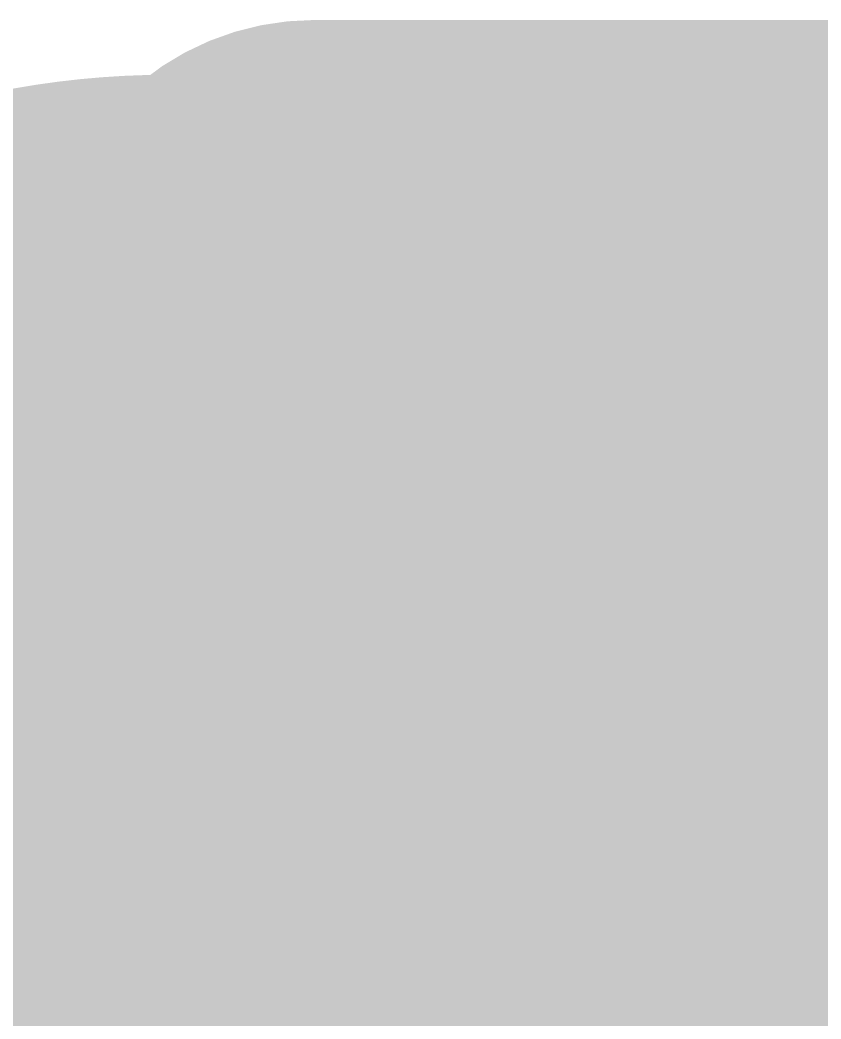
# Model space of a CAD drawing. Header units: inches. Extents: x 22 to 371, y 55 to 284.
# Drawn here: x 39.6568 to 40.028, y 168.3552 to 168.8181 of the extents above; entities that cross this region are included whole.
import ezdxf

# ---------------------------------------------------------------- set-up
doc = ezdxf.new("R2010")
doc.units = ezdxf.units.IN
for name, color, linetype in [('Bottom Layer', 5, 'Continuous'), ('Bottom Solder', 6, 'Continuous'), ('Drill Drawing', 1, 'Continuous'), ('Layer 1', 16, 'Continuous'), ('Layer 2', 76, 'Continuous'), ('Top Layer', 1, 'Continuous'), ('Top Overlay', 2, 'Continuous'), ('Top Solder', 216, 'Continuous'), ('Via Holes', 16, 'Continuous')]:
    doc.layers.add(name, color=color, linetype=linetype)

# ---------------------------------------------------------------- blocks, each defined once
blk = doc.blocks.new('SMA_B__D___________386')
at = {"layer": 'Top Overlay'}
for points in [[(-2.3, 1.39999, 0.254, 0.254, 0), (2.29999, 1.39999, 0.254, 0.254, 0)], [(2.29999, 1.39999, 0.254, 0.254, 0), (2.29999, 1.13115, 0.254, 0.254, 0)]]:
    blk.add_lwpolyline(points, format="xyseb", dxfattribs=at)
for points in [[(2.23649, 1.39999, 0.127, 0.127, 1), (2.36349, 1.39999, 0.127, 0.127, 1)], [(2.23649, 1.39999, 0.127, 0.127, 1), (2.36349, 1.39999, 0.127, 0.127, 1)], [(2.23649, 1.13115, 0.127, 0.127, 1), (2.36349, 1.13115, 0.127, 0.127, 1)]]:
    blk.add_lwpolyline(points, format="xyseb", close=True, dxfattribs=at)

msp = doc.modelspace()

# ---------------------------------------------------------------- hatches: boundary and pattern name
at = {"layer": 'Bottom Layer'}
h = msp.add_hatch(color=5, dxfattribs=at)
edge = h.paths.add_edge_path()
edge.add_arc((39.7256, 168.3911), 0.3, 0, 360)
at = {"layer": 'Bottom Solder'}
h = msp.add_hatch(color=6, dxfattribs=at)
edge = h.paths.add_edge_path()
edge.add_arc((39.7256, 168.3911), 0.4016, 0, 360)
at = {"layer": 'Layer 1'}
h = msp.add_hatch(color=16, dxfattribs=at)
edge = h.paths.add_edge_path()
edge.add_arc((39.7256, 168.3911), 0.3, 0, 360)
at = {"layer": 'Layer 2'}
h = msp.add_hatch(color=76, dxfattribs=at)
edge = h.paths.add_edge_path()
edge.add_arc((39.7256, 168.3911), 0.3, 0, 360)
at = {"layer": 'Top Layer'}
h = msp.add_hatch(color=1, dxfattribs=at)
edge = h.paths.add_edge_path()
edge.add_arc((39.7256, 168.3911), 0.3, 0, 360)
at = {"layer": 'Top Solder'}
h = msp.add_hatch(color=216, dxfattribs=at)
edge = h.paths.add_edge_path()
edge.add_arc((39.7256, 168.3911), 0.4016, 0, 360)
at = {"layer": 'Via Holes'}
h = msp.add_hatch(color=7, dxfattribs=at)
edge = h.paths.add_edge_path()
edge.add_arc((39.7256, 168.3911), 0.15, 0, 360)

# ---------------------------------------------------------------- linework, layer by layer
at = {"layer": 'Drill Drawing'}
for points in [[(39.4716, 168.6451, 0.0508, 0.0508, 0), (39.7256, 168.5181, 0.0508, 0.0508, 0)], [(39.7256, 168.5181, 0.0508, 0.0508, 0), (39.9796, 168.6451, 0.0508, 0.0508, 0)], [(39.8526, 168.3911, 0.0508, 0.0508, 0), (39.9796, 168.6451, 0.0508, 0.0508, 0)], [(39.8526, 168.3911, 0.0508, 0.0508, 0), (39.9796, 168.1371, 0.0508, 0.0508, 0)]]:
    msp.add_lwpolyline(points, format="xyseb", dxfattribs=at)
for points in [[(39.9669, 168.6451, 0.0254, 0.0254, 1), (39.9923, 168.6451, 0.0254, 0.0254, 1)], [(39.9669, 168.6451, 0.0254, 0.0254, 1), (39.9923, 168.6451, 0.0254, 0.0254, 1)], [(39.7129, 168.5181, 0.0254, 0.0254, 1), (39.7383, 168.5181, 0.0254, 0.0254, 1)], [(39.7129, 168.5181, 0.0254, 0.0254, 1), (39.7383, 168.5181, 0.0254, 0.0254, 1)], [(39.8399, 168.3911, 0.0254, 0.0254, 1), (39.8653, 168.3911, 0.0254, 0.0254, 1)], [(39.8399, 168.3911, 0.0254, 0.0254, 1), (39.8653, 168.3911, 0.0254, 0.0254, 1)]]:
    msp.add_lwpolyline(points, format="xyseb", close=True, dxfattribs=at)

# ---------------------------------------------------------------- block references
at = {"rotation": 90}
msp.add_blockref('SMA_B__D___________386', (41.19325, 166.39108), dxfattribs=at)

doc.saveas('drawing.dxf')
